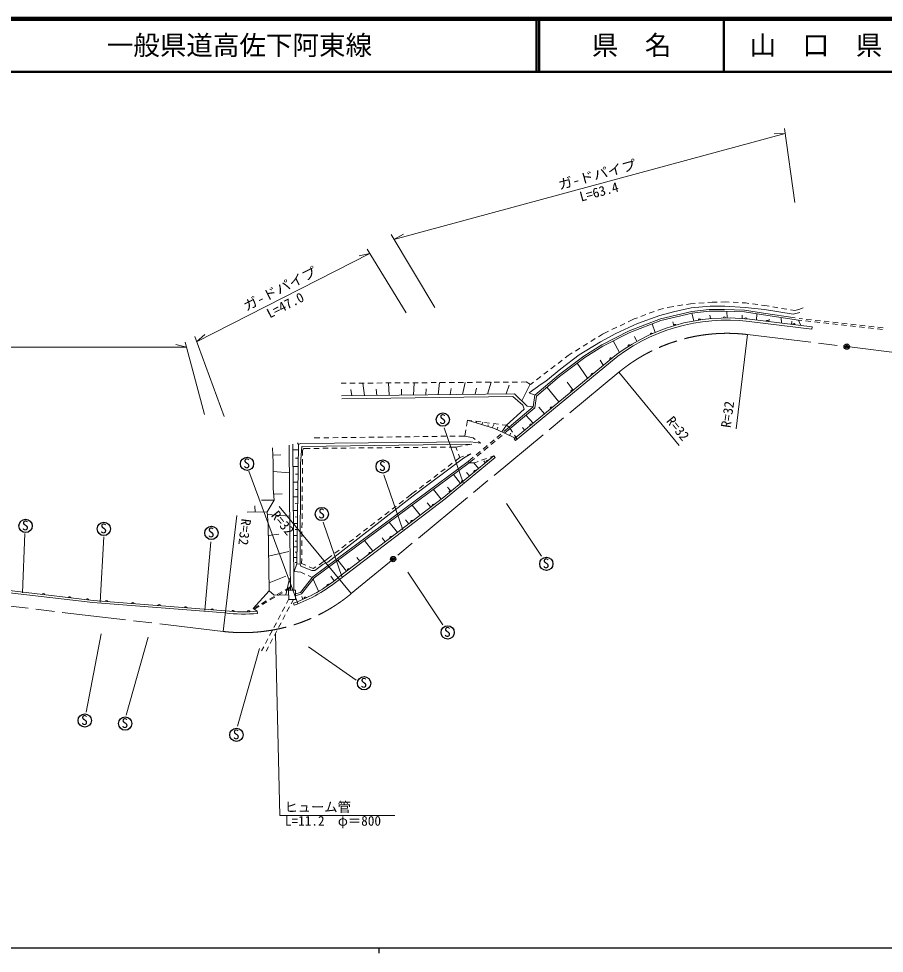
# Model space of a CAD drawing. Units: millimetres, scale not verified. Extents: x 40000 to 680000, y 20000 to 380000.
# Drawn here: x 200138 to 363266, y 204000 to 380000 of the extents above; entities that cross this region are included whole.
import ezdxf
from ezdxf.enums import TextEntityAlignment as Align

# ---------------------------------------------------------------- set-up
doc = ezdxf.new("R2010")
doc.units = ezdxf.units.MM
doc.header["$LTSCALE"] = 1000
doc.header["$PDMODE"] = 32
doc.header["$PDSIZE"] = 500
doc.linetypes.add('CHAIN', pattern=[18.5, 12, -1.5, 3.5, -1.5])
for name, color, linetype, lineweight in [('M-BGD', 7, 'Continuous', 13), ('M-BMK', 2, 'CHAIN', 13), ('M-BMK-SRVR', 3, 'Continuous', 25), ('M-STR-HTXT', 7, 'Continuous', 13), ('M-TTL', 2, 'Continuous', 140), ('M-TTL-BAND', 7, 'Continuous', 25), ('M-TTL-LINE', 7, 'Continuous', 50)]:
    doc.layers.add(name, color=color, linetype=linetype, lineweight=lineweight)
doc.layers.add('M-TTL-TXT', color=7, linetype='Continuous')
doc.styles.add('ＭＳ ゴシック', font='')
doc.styles.get('ＭＳ ゴシック').set_extended_font_data('MS Gothic')

msp = doc.modelspace()

# ---------------------------------------------------------------- linework, layer by layer
at = {"layer": 'M-BGD'}
for p, q in [((322813, 325706), (322324, 325592)), ((323604, 325828), (322813, 325706)), ((325283, 326089), (324295, 325936)), ((326766, 326319), (325975, 326196)), ((327589, 326376), (326766, 326319)), ((329285, 326494), (328288, 326425)), ((330807, 326600), (329983, 326543)), ((333225, 325878), (330464, 325884)), ((331743, 326627), (330807, 326600)), ((333378, 326676), (332442, 326648)), ((337022, 325645), (333225, 325878)), ((334055, 326637), (333378, 326676)), ((335752, 326541), (334754, 326598)), ((337128, 326463), (336451, 326502)), ((340678, 325232), (337022, 325645)), ((337749, 326378), (337128, 326463)), ((339433, 326148), (338443, 326284)), ((340748, 325969), (340127, 326054)), ((341547, 325839), (340748, 325969)), ((343225, 325567), (342238, 325727)), ((317384, 323939), (318323, 324283)), ((318980, 324524), (319919, 324867)), ((320576, 325108), (321153, 325319)), ((321072, 323459), (326977, 324879)), ((321642, 325433), (321153, 325319)), ((321167, 323153), (327052, 324568)), ((327347, 323084), (327022, 324561)), ((330500, 323513), (330412, 324201)), ((333642, 323653), (333575, 324926)), ((336466, 323537), (336497, 324187)), ((339186, 323234), (339251, 324436)), ((346103, 324349), (340678, 325232)), ((344903, 325295), (343916, 325455)), ((346393, 325053), (345594, 325183)), ((347372, 324658), (346103, 324349)), ((347125, 325239), (346393, 325053)), ((347953, 325546), (347125, 325239)), ((313464, 322190), (314364, 322625)), ((314995, 322929), (316150, 323487)), ((315191, 321192), (321072, 323459)), ((315322, 320899), (321167, 323153)), ((316150, 323487), (316726, 323699)), ((320108, 320929), (319540, 322526)), ((323617, 322187), (323430, 322911)), ((337788, 323001), (349613, 321563)), ((349661, 321960), (337836, 323398)), ((341524, 322950), (341544, 323430)), ((343889, 322662), (343839, 323727)), ((345747, 322436), (345815, 323010)), ((346993, 323245), (347709, 323167)), ((347558, 322216), (347094, 323211)), ((347198, 323524), (347828, 323455)), ((348405, 323090), (349399, 322982)), ((348524, 323379), (349518, 323270)), ((350095, 322905), (351089, 322797)), ((350214, 323194), (351208, 323085)), ((351785, 322721), (352779, 322612)), ((351903, 323009), (352897, 322901)), ((353474, 322536), (354469, 322427)), ((353593, 322824), (354587, 322716)), ((355164, 322351), (356158, 322242)), ((355283, 322639), (356277, 322531)), ((356854, 322166), (357848, 322057)), ((356973, 322454), (357967, 322346)), ((358663, 322270), (359657, 322161)), ((360353, 322085), (361347, 321976)), ((309390, 320115), (310148, 320587)), ((310063, 318591), (315191, 321192)), ((310148, 320587), (311303, 321145)), ((310221, 318312), (315322, 320899)), ((311933, 321450), (312834, 321885)), ((349613, 321563), (349661, 321960)), ((358544, 321981), (359538, 321872)), ((360234, 321796), (361228, 321687)), ((361924, 321611), (362918, 321502)), ((362043, 321900), (363037, 321791)), ((306504, 318317), (307353, 318846)), ((306630, 316457), (310063, 318591)), ((307947, 319216), (308796, 319745)), ((313359, 317166), (312198, 319315)), ((316623, 319232), (316210, 320149)), ((303708, 316576), (304467, 317049)), ((305061, 317419), (305910, 317947)), ((306811, 316193), (310221, 318312)), ((311385, 315650), (293530, 300886)), ((311640, 315341), (293785, 300578)), ((301774, 315097), (302569, 315704)), ((301878, 312870), (306630, 316457)), ((302078, 312619), (306811, 316193)), ((303125, 316130), (303708, 316576)), ((307332, 312298), (305404, 315130)), ((310297, 314750), (309707, 315719)), ((299074, 313031), (299868, 313638)), ((300424, 314064), (301219, 314671)), ((286342, 311523), (287342, 311530)), ((288042, 311535), (289042, 311543)), ((288496, 309292), (289166, 311543)), ((289742, 311548), (290742, 311555)), ((291442, 311560), (292442, 311567)), ((293142, 311572), (294142, 311579)), ((294842, 311584), (295765, 311591)), ((295765, 311591), (296584, 311125)), ((296584, 311125), (297168, 311572)), ((297405, 309108), (301878, 312870)), ((297704, 308942), (302078, 312619)), ((297724, 311998), (298518, 312605)), ((304628, 310062), (303496, 311574)), ((260919, 311342), (261843, 311348)), ((262543, 311353), (263543, 311361)), ((262941, 309006), (262749, 310168)), ((264243, 311366), (265242, 311373)), ((265297, 309032), (265010, 311371)), ((265942, 311378), (266942, 311385)), ((267620, 309058), (267526, 310216)), ((267642, 311390), (268642, 311397)), ((269342, 311402), (270342, 311409)), ((269943, 309084), (269851, 311406)), ((271042, 311414), (272042, 311421)), ((272249, 309110), (272250, 310263)), ((272742, 311426), (273742, 311433)), ((274442, 311438), (275442, 311445)), ((274555, 309136), (274651, 311440)), ((276142, 311450), (277142, 311458)), ((276858, 309162), (276954, 310310)), ((277842, 311463), (278842, 311470)), ((279162, 309188), (279447, 311474)), ((279542, 311475), (280542, 311482)), ((281242, 311487), (282242, 311494)), ((281480, 309213), (281670, 310357)), ((282942, 311499), (283942, 311506)), ((283798, 309239), (284272, 311508)), ((284642, 311511), (285642, 311518)), ((286147, 309266), (286435, 310404)), ((291983, 309331), (292583, 310969)), ((294943, 308050), (296547, 311147)), ((301922, 307825), (299710, 310527)), ((260996, 308984), (293605, 309349)), ((293279, 308834), (261014, 308438)), ((295144, 307210), (293279, 308834)), ((293605, 309349), (295991, 307032)), ((296314, 309528), (297405, 309108)), ((292062, 303426), (295382, 306473)), ((295382, 306473), (295144, 307210)), ((295991, 307032), (297087, 306902)), ((299239, 305607), (298183, 306855)), ((297090, 303829), (295736, 305339)), ((283886, 292574), (280318, 302943)), ((284540, 303247), (284736, 304390)), ((284736, 304390), (285521, 304287)), ((284736, 304390), (289803, 302810)), ((286215, 304196), (287206, 304066)), ((286362, 303883), (286417, 304062)), ((287422, 303552), (287587, 304016)), ((287900, 303975), (288892, 303845)), ((288526, 303208), (288637, 303541)), ((289373, 302944), (289748, 303733)), ((289586, 303754), (290578, 303625)), ((294040, 300852), (289803, 302810)), ((290262, 302597), (290459, 303092)), ((291177, 302175), (292062, 303426)), ((291272, 303534), (292057, 303431)), ((291566, 302235), (292556, 303064)), ((291768, 301987), (292762, 302820)), ((292057, 303431), (292062, 303426)), ((292062, 303426), (292556, 303064)), ((292556, 303064), (292762, 302820)), ((292762, 302820), (293210, 302130)), ((295489, 302506), (295060, 303005)), ((256916, 301058), (255802, 301044)), ((258615, 301080), (257615, 301067)), ((260315, 301102), (259315, 301089)), ((262015, 301125), (261015, 301112)), ((263715, 301147), (262715, 301134)), ((265415, 301169), (264415, 301156)), ((267115, 301191), (266115, 301178)), ((268814, 301213), (267815, 301200)), ((270514, 301235), (269514, 301222)), ((272214, 301257), (271214, 301244)), ((273914, 301279), (272914, 301266)), ((275614, 301301), (274614, 301288)), ((277314, 301324), (276314, 301311)), ((279014, 301346), (278014, 301333)), ((280713, 301368), (279714, 301355)), ((282413, 301390), (281413, 301377)), ((284227, 301414), (283113, 301399)), ((284227, 301414), (284422, 302557)), ((285769, 301054), (284227, 301414)), ((286193, 300765), (285769, 301054)), ((290262, 301144), (291029, 301786)), ((290464, 300896), (291231, 301538)), ((292636, 301501), (292913, 301970)), ((293592, 301542), (294040, 300852)), ((251258, 282933), (251129, 299660)), ((251908, 282938), (251778, 299852)), ((252843, 299806), (253253, 300013)), ((285260, 300298), (253253, 300013)), ((285564, 299868), (253479, 299416)), ((268648, 299207), (267648, 299198)), ((270348, 299224), (269348, 299214)), ((272048, 299240), (271048, 299230)), ((273748, 299256), (272748, 299247)), ((275448, 299273), (274448, 299263)), ((277148, 299289), (276148, 299280)), ((278848, 299306), (277848, 299296)), ((280548, 299322), (279548, 299312)), ((282499, 299341), (281248, 299329)), ((282499, 299341), (283687, 299545)), ((282750, 298670), (282499, 299341)), ((284376, 299664), (285564, 299868)), ((285260, 300298), (287196, 300083)), ((287196, 300083), (286772, 300371)), ((287655, 298962), (288422, 299603)), ((287857, 298713), (288624, 299355)), ((288959, 300053), (289725, 300695)), ((289161, 299805), (289928, 300447)), ((293785, 300578), (293530, 300886)), ((248025, 297798), (249569, 297842)), ((252831, 298806), (251786, 298820)), ((253646, 298637), (253638, 297728)), ((253798, 299064), (253646, 298637)), ((255049, 299076), (253798, 299064)), ((256749, 299092), (255749, 299083)), ((258449, 299109), (257449, 299099)), ((260149, 299125), (259149, 299116)), ((261849, 299142), (260849, 299132)), ((263549, 299158), (262549, 299148)), ((265248, 299174), (264249, 299165)), ((266948, 299191), (265948, 299181)), ((289671, 297696), (280240, 289898)), ((283246, 297343), (282995, 298014)), ((283246, 297343), (283979, 297591)), ((285375, 298064), (283951, 297220)), ((284642, 297816), (285375, 298064)), ((286352, 297870), (287118, 298512)), ((286554, 297622), (287320, 298264)), ((289671, 297696), (288977, 297438)), ((289671, 297696), (289932, 297392)), ((252790, 295672), (251810, 295684)), ((252810, 297239), (252288, 297246)), ((253632, 297028), (253624, 296028)), ((275370, 289588), (284824, 296592)), ((275561, 289331), (285022, 296340)), ((289932, 297392), (280489, 289584)), ((281057, 295676), (281852, 296282)), ((282409, 296706), (283246, 297343)), ((284824, 296592), (285815, 297421)), ((284824, 296592), (285022, 296340)), ((285022, 296340), (286017, 297173)), ((285022, 296340), (286033, 296346)), ((286768, 295295), (285926, 296346)), ((286727, 296604), (286033, 296346)), ((288321, 297195), (287383, 296847)), ((288075, 296375), (287764, 296713)), ((252760, 269876), (243508, 294805)), ((248090, 294711), (251169, 294478)), ((252772, 294201), (252281, 294207)), ((253618, 295328), (253609, 294328)), ((272541, 283739), (268973, 294107)), ((278352, 293616), (279147, 294222)), ((279704, 294646), (280500, 295252)), ((283375, 292490), (282052, 294140)), ((285072, 293892), (284536, 294561)), ((252753, 292730), (251832, 292741)), ((253603, 293628), (253595, 292628)), ((275647, 291555), (276443, 292161)), ((277000, 292586), (277795, 293191)), ((248284, 289356), (248126, 291522)), ((248202, 290481), (249818, 290498)), ((252735, 291349), (252275, 291355)), ((253589, 291928), (253580, 290928)), ((273200, 289685), (274254, 290494)), ((274254, 290494), (275090, 291131)), ((279776, 289544), (278312, 291369)), ((281583, 291008), (280964, 291780)), ((245924, 289314), (248284, 289356)), ((248284, 289356), (246984, 287124)), ((252717, 289969), (251854, 289980)), ((252701, 288673), (252269, 288679)), ((253574, 290228), (253566, 289228)), ((255590, 274917), (275370, 289588)), ((255815, 274686), (275561, 289331)), ((280240, 289898), (260336, 274738)), ((280489, 289584), (260585, 274424)), ((271852, 288650), (272645, 289259)), ((277787, 288029), (277143, 288831)), ((298648, 278769), (292078, 288703)), ((243216, 287057), (246984, 287124)), ((244675, 287083), (244650, 288256)), ((252684, 287378), (251874, 287388)), ((253560, 288528), (253551, 287528)), ((269155, 286580), (269948, 287189)), ((270503, 287615), (271296, 288224)), ((275797, 286513), (274292, 288390)), ((247020, 286627), (251232, 286338)), ((252669, 286162), (252263, 286167)), ((253531, 285128), (253523, 284128)), ((253546, 286828), (253537, 285828)), ((261073, 274796), (257506, 285164)), ((267806, 285545), (268599, 286154)), ((271518, 283254), (269970, 285184)), ((273657, 284884), (273038, 285656)), ((252653, 284946), (251892, 284956)), ((252639, 283805), (252258, 283810)), ((253517, 283428), (253508, 282428)), ((265109, 283475), (265902, 284083)), ((266458, 284510), (267251, 285119)), ((200877, 271887), (201323, 283072)), ((215474, 270124), (216192, 282448)), ((247186, 282700), (249141, 282910)), ((251339, 272397), (251258, 282933)), ((251989, 272406), (251908, 282938)), ((252624, 282664), (251910, 282673)), ((253502, 281728), (253494, 280729)), ((262412, 281404), (263205, 282013)), ((263760, 282439), (264554, 283048)), ((266904, 279740), (265312, 281729)), ((269211, 281497), (268618, 282238)), ((235205, 268551), (236322, 281474)), ((252597, 280522), (251927, 280531)), ((252610, 281593), (252253, 281598)), ((253488, 280029), (253479, 279029)), ((259715, 279334), (260508, 279943)), ((261063, 280369), (261857, 280978)), ((247245, 278769), (251075, 279657)), ((252571, 278512), (251942, 278520)), ((252584, 279517), (252249, 279522)), ((253473, 278329), (253466, 277419)), ((257241, 277508), (258106, 278099)), ((258106, 278099), (259160, 278908)), ((264418, 277847), (263853, 278552)), ((214121, 270041), (155673, 276979)), ((214160, 270439), (155720, 277376)), ((252559, 277569), (252244, 277573)), ((252556, 277333), (253163, 277300)), ((253466, 277419), (254245, 277070)), ((254884, 276783), (255663, 276434)), ((255663, 276434), (256163, 276774)), ((256741, 277168), (257241, 277508)), ((261932, 275953), (260290, 278005)), ((247319, 273769), (250463, 275035)), ((250504, 271476), (251145, 274609)), ((253293, 275770), (252059, 275897)), ((253271, 271957), (255590, 274917)), ((253293, 275770), (254039, 275419)), ((253458, 271678), (255815, 274686)), ((254672, 275121), (255417, 274770)), ((259608, 274155), (258933, 275027)), ((280052, 265851), (273483, 275786)), ((250329, 272412), (251322, 272992)), ((250474, 272266), (251423, 272819)), ((256668, 272166), (255616, 274432)), ((244326, 268908), (247341, 272251)), ((247392, 270698), (248256, 271202)), ((247538, 270551), (248402, 271056)), ((248860, 271555), (249724, 272059)), ((249006, 271408), (249870, 271913)), ((252294, 271679), (253271, 271957)), ((252299, 271348), (253458, 271678)), ((253683, 270643), (253487, 271200)), ((214121, 270041), (239064, 268087)), ((239104, 268485), (214160, 270439)), ((244326, 268908), (245320, 269488)), ((244517, 268788), (245465, 269341)), ((245924, 269841), (246788, 270345)), ((246070, 269694), (246933, 270198)), ((251016, 270651), (250609, 269880)), ((251906, 270622), (251492, 269839)), ((251901, 269935), (252036, 269558)), ((245104, 268417), (244326, 268908)), ((245142, 268018), (245104, 268417)), ((249489, 267758), (249022, 266874)), ((250283, 269261), (249816, 268377)), ((250372, 267717), (249905, 266832)), ((251166, 269220), (250699, 268336)), ((248695, 266254), (248229, 265370)), ((249578, 266213), (249112, 265329)), ((212883, 249404), (215697, 264177)), ((247902, 264751), (247435, 263867)), ((248785, 264710), (248318, 263826)), ((220409, 248872), (224533, 263538)), ((247108, 263248), (246641, 262363)), ((247991, 263207), (247524, 262322)), ((241382, 246743), (245506, 261409)), ((246315, 261744), (245907, 260973)), ((247197, 261703), (246784, 260921)), ((263728, 255418), (254745, 261732))]:
    msp.add_line(p, q, dxfattribs=at)
for points in [[(330464, 325884), (326889, 325555), (323528, 324788), (320944, 324127), (316758, 322597), (312671, 320701), (309800, 319150), (305733, 316691), (302323, 314093), (299509, 311722), (298574, 311201), (296314, 309528)], [(346455, 323637), (340523, 324576), (336934, 325092), (333131, 325267), (330230, 325222), (326977, 324879)], [(347094, 323211), (340475, 324259), (336904, 324773), (333126, 324947), (330250, 324902), (327011, 324561)], [(292556, 303064), (297087, 306902), (297405, 309108)], [(292762, 302820), (297386, 306736), (297704, 308942)], [(247979, 299218), (248070, 296416), (248126, 291522)], [(252679, 300119), (252843, 299806), (252556, 277333), (252059, 275897)], [(253479, 299416), (253241, 296156), (253239, 295855), (253163, 277300)], [(253163, 277300), (253286, 276903), (255412, 276105), (255933, 276112), (257472, 277211), (258391, 277678), (274463, 290153), (283951, 297220)], [(246984, 287124), (247156, 284751), (247341, 272251)], [(247341, 272251), (248276, 271418), (251004, 271490)]]:
    msp.add_lwpolyline(points, dxfattribs=at)
msp.add_lwpolyline([(250991, 272392), (251017, 270609), (252309, 270628), (252283, 272410)], close=True, dxfattribs=at)
at = {"layer": 'M-BGD', "lineweight": 25}
for centre in [(280079, 304505), (243170, 296174), (268734, 295669), (257266, 286726), (201443, 284483), (216188, 283923), (236451, 283162), (299575, 277348), (280980, 264430), (265223, 254848), (212588, 247836), (220201, 247262), (241174, 245133)]:
    msp.add_circle(centre, 1250, dxfattribs=at)
at = {"layer": 'M-BGD'}
for centre, radius, start, end in [((333121, 323593), 252, 13.77285, 168.06862), ((333625, 288753), 34900, 83.06887, 129.58534), ((333625, 288753), 34500, 83.06887, 129.58534), ((323826, 322190), 252, 29.18557, 183.48134), ((328426, 323206), 252, 21.43282, 175.72859), ((337148, 323433), 244, 2.96002, 164.70295), ((341260, 322925), 256, 5.74925, 160.38848), ((346224, 322322), 256, 5.74925, 160.38848), ((319405, 320562), 252, 36.96068, 191.25646), ((315244, 318353), 252, 44.63271, 198.92848), ((311773, 315914), 244, 47.89609, 209.63902), ((308274, 313004), 256, 52.26572, 206.90496), ((304420, 309818), 256, 52.26572, 206.90496), ((300567, 306631), 256, 52.26572, 206.90496), ((296714, 303445), 256, 52.26572, 206.90496), ((288460, 296621), 256, 52.26572, 206.90496), ((286148, 294709), 256, 52.26572, 206.90496), ((283836, 292797), 256, 52.26572, 206.90496), ((281524, 290886), 256, 52.26572, 206.90496), ((278278, 288332), 256, 49.97511, 204.61435), ((274300, 285302), 256, 49.97511, 204.61435), ((270322, 282273), 256, 49.97511, 204.61435), ((266345, 279243), 256, 49.97511, 204.61435), ((262367, 276214), 256, 49.97511, 204.61435), ((242424, 296388), 28100, 289.71059, 309.60159), ((242424, 296388), 28500, 289.71059, 309.58534), ((258429, 273227), 258, 47.19521, 202.40137), ((258429, 273227), 258, 46.88716, 47.19521), ((204794, 271494), 256, 5.91078, 160.55002), ((209759, 270905), 256, 5.91078, 160.55002), ((254191, 270813), 258, 41.9279, 192.64515), ((213130, 270505), 256, 5.91078, 160.55002), ((216658, 270187), 256, 8.20139, 162.84063), ((221643, 269797), 256, 8.20139, 162.84063), ((226628, 269406), 256, 8.20139, 162.84063), ((254191, 270813), 258, 36.77005, 41.9279), ((231612, 269016), 256, 8.20139, 162.84063), ((236597, 268625), 256, 8.20139, 162.84063), ((242424, 296388), 28500, 263.2304, 275.47251), ((242424, 296388), 28100, 263.21415, 275.47251), ((240551, 268315), 268, 4.08552, 168.27891), ((243482, 268284), 268, 7.54241, 176.76979)]:
    msp.add_arc(centre, radius, start, end, dxfattribs=at)
at = {"layer": 'M-BMK'}
for p, q in [((337486, 320519), (356179, 318247)), ((356179, 318247), (376494, 315777)), ((313233, 313415), (270699, 278246)), ((270699, 278246), (262815, 271727)), ((238652, 264612), (175217, 272142))]:
    msp.add_line(p, q, dxfattribs=at)
for centre, start, end in [((333625, 288753), 83.06887, 129.58534), ((242424, 296388), 263.2304, 309.58534)]:
    msp.add_arc(centre, 32000, start, end, dxfattribs=at)
at = {"layer": 'M-BMK-SRVR'}
for centre in [(356179, 318247), (270699, 278246)]:
    msp.add_circle(centre, 500, dxfattribs=at)
for p in [(356179, 318247), (270699, 278246)]:
    msp.add_point(p, dxfattribs=at)
at = {"layer": 'M-STR-HTXT'}
for p, q in [((346401, 345372), (344461, 359311)), ((270851, 338449), (344590, 358380)), ((344590, 358380), (342529, 358341)), ((270311, 339343), (278586, 325638)), ((270851, 338449), (272652, 339453)), ((273182, 324596), (265828, 336595)), ((233674, 319147), (266319, 335793)), ((266319, 335793), (264310, 335330)), ((233674, 319147), (235228, 320501)), ((335330, 302784), (337486, 320519)), ((231735, 318159), (229735, 318659)), ((235144, 305476), (231491, 319067)), ((233311, 320127), (238871, 305114)), ((152548, 318159), (231735, 318159)), ((324618, 299646), (313233, 313415)), ((249225, 288163), (262815, 271727)), ((241242, 286430), (238652, 264612)), ((249370, 229970), (248505, 264181)), ((249370, 229970), (271020, 229971))]:
    msp.add_line(p, q, dxfattribs=at)
at = {"layer": 'M-TTL'}
msp.add_line((680000, 380000), (40000, 380000), dxfattribs=at)
at = {"layer": 'M-TTL-BAND'}
for p, q in [((40000, 205000), (579000, 205000)), ((268000, 205000), (268000, 204000))]:
    msp.add_line(p, q, dxfattribs=at)
at = {"layer": 'M-TTL-LINE'}
for p, q in [((297750, 380000), (297750, 370000)), ((298250, 380000), (298250, 370000)), ((333000, 380000), (333000, 370000)), ((40000, 370000), (680000, 370000))]:
    msp.add_line(p, q, dxfattribs=at)

# ---------------------------------------------------------------- texts
at = {"layer": 'M-BGD', "style": 'ＭＳ ゴシック'}
for p in [(279401, 303131), (242492, 294801), (268055, 294296), (256588, 285353), (200764, 283110), (215509, 282550), (235773, 281789), (298897, 275974), (280301, 263056), (264545, 253475), (211910, 246463), (219522, 245888), (240496, 243759)]:
    msp.add_text('S', height=1833, dxfattribs=at).set_placement(p, align=Align.BOTTOM_LEFT)
at = {"layer": 'M-STR-HTXT', "style": 'ＭＳ ゴシック', "width": 1.1}
for rotation, p in [(15.126, (302223, 347254)), (27.017, (243278, 324397))]:
    msp.add_text('ガ-ドパイプ', height=1833, rotation=rotation, dxfattribs=at).set_placement(p, align=Align.BOTTOM_LEFT)
at = {"layer": 'M-STR-HTXT', "style": 'ＭＳ ゴシック'}
for s, rotation, p in [('L=63.4', 15.126, (306274, 345018)), ('L=47.0', 27.017, (247703, 323044))]:
    msp.add_text(s, height=1833, rotation=rotation, dxfattribs=at).set_placement(p, align=Align.BOTTOM_LEFT)
for rotation, p in [(81.867, (335175, 305279)), (309.535, (323239, 301902)), (309.585, (248765, 284109)), (263.23, (241282, 283502))]:
    msp.add_text('R=32', height=1833, rotation=rotation, dxfattribs=at).set_placement(p, align=Align.BOTTOM_CENTER)
for s, p in [('ヒューム管', (250232, 230086)), ('L=11.2\u3000φ＝800', (250303, 227478))]:
    msp.add_text(s, height=1833, dxfattribs=at).set_placement(p, align=Align.BOTTOM_LEFT)
at = {"layer": 'M-TTL-TXT', "style": 'ＭＳ ゴシック'}
msp.add_text('一般県道高佐下阿東線', height=3666, dxfattribs=at).set_placement((216734, 375000), align=Align.MIDDLE_LEFT)
for s, p in [('県\u3000名', (315625, 375000)), ('山\u3000口\u3000県', (350375, 375000))]:
    msp.add_text(s, height=3666, dxfattribs=at).set_placement(p, align=Align.MIDDLE_CENTER)

doc.saveas('drawing.dxf')
